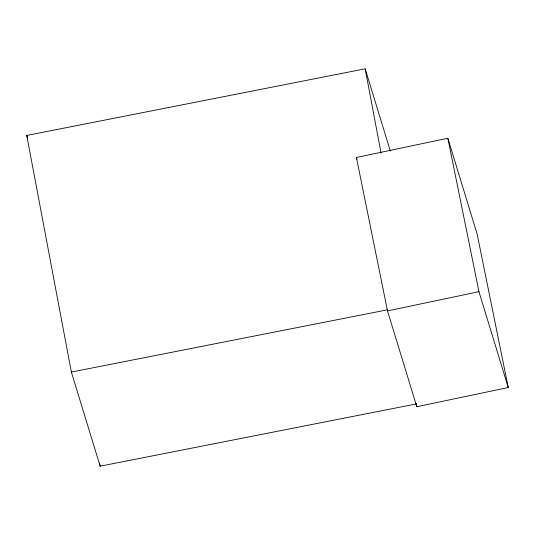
<?xml version="1.0" encoding="UTF-8"?>
<svg xmlns="http://www.w3.org/2000/svg" width="535" height="535" viewBox="0 0 535 535"><rect width="100%" height="100%" fill="white"/><g stroke="black" fill="none" stroke-linecap="round" stroke-linejoin="round"><path stroke-width="0.8" d="M356.41 157.464L447.855 138.257L477.146 234.076L508.25 387.521L416.805 406.727L387.507 310.909L356.41 157.464L356.898 159.062M387.507 310.909L478.959 291.702L508.25 387.521M416.451 403.905L100.152 466.186L71.369 372.059L26.75 135.449L365.171 68.814L390.296 150.977M71.369 372.059L387.668 309.778M26.75 135.449L27.479 137.843M447.855 138.257L478.959 291.702M416.143 403.464L416.805 406.727M365.171 68.814L381.074 153.137M99.53 462.915L100.152 466.186"/></g></svg>
